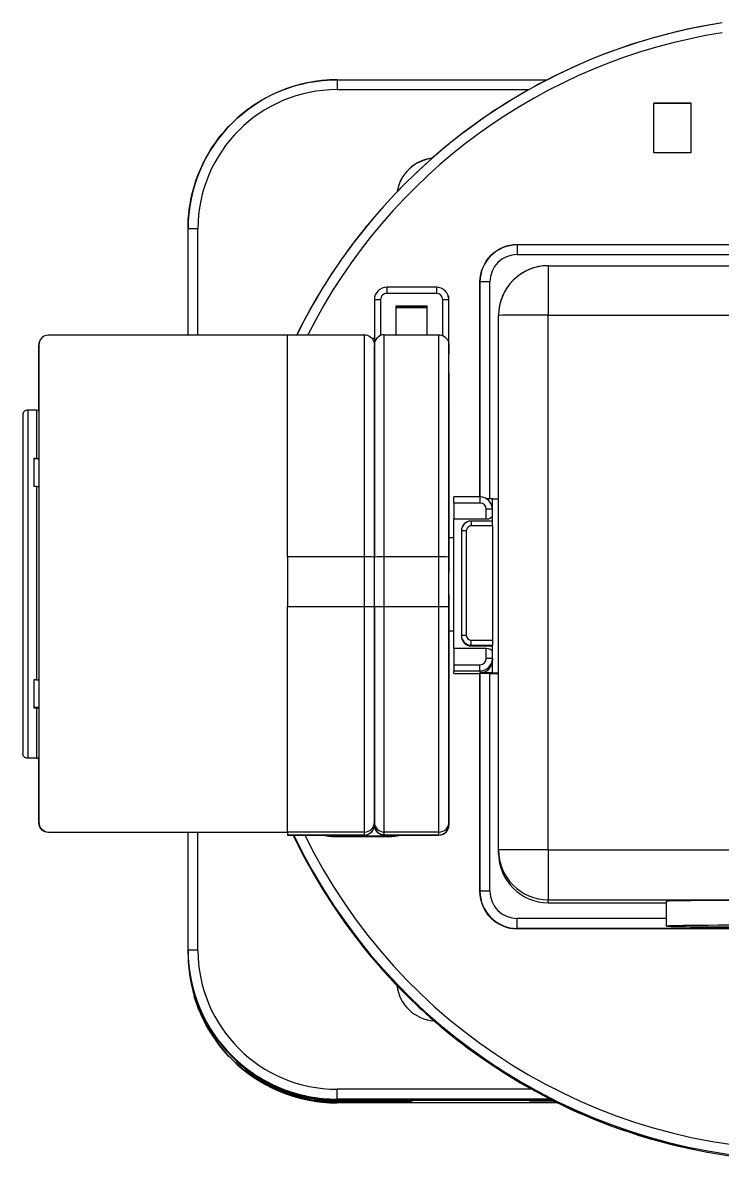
# Model space of a CAD drawing. Header units: millimetres. Extents: x -63 to 63, y -53 to 53.
# Drawn here: x -63.3 to -7, y -52.9 to 38.7 of the extents above; entities that cross this region are included whole.
import ezdxf

# ---------------------------------------------------------------- set-up
doc = ezdxf.new("R2010")
doc.units = ezdxf.units.MM
doc.layers.add('visible', color=7, linetype='Continuous')

msp = doc.modelspace()

# ---------------------------------------------------------------- linework, layer by layer
at = {"layer": 'visible'}
for p, q in [((-38, 34.088), (-21.089, 34.088)), ((-38, 34.088), (-21.089, 34.088)), ((-38, 33.294), (-22.562, 33.294)), ((-12.5, 28.213), (-12.5, 32.213)), ((-9.5, 32.213), (-12.5, 32.213)), ((-9.5, 32.17), (-12.5, 32.17)), ((-9.5, 28.213), (-9.5, 32.213)), ((-9.5, 28.213), (-12.5, 28.213)), ((-50, 13.549), (-50, 22.089)), ((-49.2, 13.549), (-49.2, 22.094)), ((-23.5, 20.827), (23.5, 20.827)), ((-23.5, 20.827), (23.5, 20.827)), ((-23.5, 20.032), (23.5, 20.032)), ((-21, 19.135), (21, 19.135)), ((-21, 19.135), (21, 19.135)), ((-30, 17.397), (-34, 17.397)), ((-30, 17.397), (-34, 17.397)), ((-26.5, 0.538), (-26.5, 17.827)), ((-26.5, 17.802), (-26.5, 0.538)), ((-25.7, 0.391), (-25.7, 17.832)), ((-30, 16.901), (-34, 16.901)), ((-35, 16.397), (-35, 12.597)), ((-34.5, 16.401), (-34.5, 13.52)), ((-33.25, 13.578), (-33.25, 15.901)), ((-33.25, 15.901), (-30.75, 15.901)), ((-33.25, 15.865), (-30.75, 15.865)), ((-33.25, 15.818), (-30.75, 15.818)), ((-33.25, 15.782), (-30.75, 15.782)), ((-30.75, 13.578), (-30.75, 15.901)), ((-29.5, 13.52), (-29.5, 16.401)), ((-29, 12.597), (-29, 16.397)), ((-29, 12.569), (-29, 16.369)), ((-29, 12.043), (-29, 16.314)), ((-25, -27.864), (-25, 15.135)), ((-21, -27.835), (-21, 15.164)), ((-21, 15.164), (21, 15.164)), ((-42, 13.549), (-61.229, 13.549)), ((-42, 13.578), (-35.8, 13.578)), ((-35, 13.266), (-35.166, 13.266)), ((-35, 13.266), (-35.166, 13.266)), ((-34.2, 13.578), (-29.8, 13.578)), ((-35, 12.778), (-35, 12.78)), ((-29, 12.778), (-29, 12.597)), ((-29, 12.569), (-29, 12.543)), ((-29, 10.512), (-29, 12.043)), ((-29, 8.22), (-29, 8.262)), ((-62.2, 7.52), (-62.9, 7.52)), ((-29, 8.22), (-29, 4.507)), ((-62.2, 3.637), (-62.4, 3.637)), ((-62.04, 3.59), (-62.4, 3.59)), ((-29, 2.422), (-29, -1.98)), ((-62.2, 1.383), (-62.4, 1.383)), ((-26.5, 0.538), (-28.6, 0.538)), ((-26.5, 0.538), (-28.6, 0.538)), ((-28.6, 0.042), (-28.6, -1.262)), ((-26.5, 0.042), (-28.6, 0.042)), ((-25.5, 0.391), (-25.977, 0.391)), ((-25.5, -0.609), (-25.5, 0.391)), ((-25, 0.369), (-25.5, 0.369)), ((-26, -1.262), (-26, -0.458)), ((-25.5, -1.007), (-25.5, -0.462)), ((-26, -1.262), (-28.6, -1.262)), ((-25.5, -1.4), (-27.2, -1.4)), ((-25.5, -1.4), (-27.2, -1.4)), ((-25.5, -1.797), (-27.2, -1.797)), ((-25.5, -1.797), (-25.5, -10.997)), ((-29, -2.73), (-28.6, -2.73)), ((-28, -2.2), (-28, -10.599)), ((-27.6, -2.197), (-27.6, -10.597)), ((-42, -4.292), (-42, -8.292)), ((-35.8, -4.292), (-42, -4.292)), ((-35.8, -8.292), (-35.8, -4.292)), ((-35, -8.298), (-35, -4.298)), ((-35, -8.298), (-35, -4.298)), ((-34.2, -8.292), (-34.2, -4.292)), ((-29.8, -4.292), (-34.2, -4.292)), ((-29.8, -8.292), (-29.8, -4.292)), ((-29, -8.298), (-29, -4.298)), ((-35.8, -8.292), (-42, -8.292)), ((-29.8, -8.292), (-34.2, -8.292)), ((-29, -10.23), (-28.6, -10.23)), ((-29, -10.98), (-29, -15.493)), ((-28, -10.644), (-28, -10.599)), ((-28.6, -11.654), (-28.6, -12.958)), ((-26, -11.654), (-28.6, -11.654)), ((-27.2, -10.997), (-25.5, -10.997)), ((-27.2, -11.444), (-27.2, -11.399)), ((-27.2, -11.399), (-25.5, -11.399)), ((-27.2, -11.444), (-25.5, -11.444)), ((-27.2, -11.444), (-25.5, -11.444)), ((-26, -12.458), (-26, -11.654)), ((-25.5, -11.444), (-25.5, -11.399)), ((-25.5, -13.609), (-25.5, -11.444)), ((-25.5, -12.461), (-25.5, -11.916)), ((-25.5, -12.461), (-25.5, -12.609)), ((-25.5, -13.609), (-25.5, -12.609)), ((-28.6, -12.958), (-26.5, -12.958)), ((-28.6, -13.658), (-28.6, -13.461)), ((-28.6, -13.461), (-26.5, -13.461)), ((-26.5, -13.461), (-26.5, -13.609)), ((-25.5, -13.609), (-26.5, -13.609)), ((-26.5, -31.172), (-26.5, -13.673)), ((-26.5, -13.677), (-26.5, -31.197)), ((-25.7, -31.166), (-25.7, -13.667)), ((-25.7, -13.667), (-25, -13.667)), ((-25.5, -13.631), (-25.5, -13.609)), ((-25, -13.631), (-25.5, -13.631)), ((-62.2, -14.174), (-62.4, -14.174)), ((-62.04, -16.409), (-62.4, -16.409)), ((-62.2, -16.455), (-62.4, -16.455)), ((-29, -17.577), (-29, -21.737)), ((-62.2, -20.48), (-62.9, -20.48)), ((-62, -25.691), (-62, -25.621)), ((-35, -25.621), (-35, -25.619)), ((-35, -25.856), (-35, -25.621)), ((-35, -25.856), (-35, -25.621)), ((-29, -25.621), (-29, -25.856)), ((-42, -26.451), (-61.229, -26.451)), ((-50, -35.91), (-50, -26.451)), ((-49.2, -35.904), (-49.2, -26.451)), ((-42, -26.421), (-42, -26.45)), ((-35.8, -26.421), (-42, -26.421)), ((-42, -26.45), (-42, -26.656)), ((-35.8, -26.656), (-35.8, -26.421)), ((-35.003, -25.928), (-34.997, -25.928)), ((-34.2, -26.656), (-34.2, -26.421)), ((-29.8, -26.421), (-34.2, -26.421)), ((-29.8, -26.656), (-29.8, -26.421)), ((-35.8, -26.656), (-42, -26.656)), ((-42, -26.656), (-35.8, -26.656)), ((-38, -26.733), (-34, -26.733)), ((-38, -26.78), (-38, -26.733)), ((-38, -26.78), (-34, -26.78)), ((-38, -26.78), (-34, -26.78)), ((-29.8, -26.656), (-34.2, -26.656)), ((-34.2, -26.656), (-29.8, -26.656)), ((-34, -26.78), (-34, -26.733)), ((-25, -28.102), (-25, -27.864)), ((-21, -27.835), (21, -27.835)), ((-26.5, -31.197), (-26.5, -31.172)), ((-21, -32.101), (-21, -31.864)), ((-21, -31.864), (21, -31.864)), ((-11.5, -33.982), (-11.5, -31.982)), ((-21, -32.101), (-11.5, -32.101)), ((-21, -32.102), (-11.5, -32.102)), ((-11.5, -33.366), (-23.5, -33.366)), ((-23.5, -34.196), (-23.5, -34.172)), ((23.5, -34.172), (-23.5, -34.172)), ((23.5, -34.196), (-23.5, -34.196)), ((23.5, -34.197), (-23.5, -34.197)), ((-50, -35.927), (-50, -35.91)), ((-50, -35.975), (-50, -35.939)), ((-50, -36.201), (-50, -35.983)), ((-45.331, -45.609), (-45.331, -45.523)), ((-45.331, -45.609), (-45.218, -45.609)), ((-22.339, -47.104), (-38, -47.104)), ((-38, -47.927), (-38, -47.909)), ((-20.823, -47.909), (-38, -47.909)), ((-20.789, -47.927), (-38, -47.927)), ((-20.788, -47.927), (-38, -47.927)), ((-20.766, -47.938), (-38, -47.938)), ((-38, -47.974), (-38, -47.938)), ((-38, -47.974), (-20.694, -47.974)), ((-38, -47.983), (-20.677, -47.983)), ((-38, -48.023), (-38, -47.983)), ((-38, -48.023), (-32, -48.023)), ((-38, -48.109), (-32, -48.109)), ((-38, -48.201), (-38, -48.109)), ((-20.239, -48.201), (-38, -48.201)), ((-20.239, -48.201), (-38, -48.201)), ((-32, -48.023), (-32, -48.109)), ((-32, -48.109), (-32, -48.023)), ((-22.5, -48.12), (-20.403, -48.12)), ((-22.5, -48.12), (-22.5, -48.142)), ((-22.5, -48.142), (-22.5, -48.12)), ((-22.5, -48.142), (-20.359, -48.142))]:
    msp.add_line(p, q, dxfattribs=at)
for centre, start, end in [((-21, 15.135), 90, 180), ((-21, -28.102), 180, 270)]:
    msp.add_arc(centre, 4, start, end, dxfattribs=at)
for centre, major_axis, ratio, start_param, end_param in [((0, -6.792), (-46, 0), 0.999974, -1.418029, -0.458754), ((0, -6.786), (-45.2, 0), 0.999974, -1.415303, -0.467371), ((-38, 22.089), (-12, 0), 0.999974, -1.570796, 0), ((-38, 22.094), (-11.2, 0), 0.999974, -1.570796, 0), ((-30, 24.594), (3.2, 0), 0.999974, 1.680234, 2.986906), ((-30, 24.58), (3.2, 0), 0.999974, 1.686156, 2.981443), ((-49.2, 22.089), (0.8, 0), 0.007208, -4.712389, -3.141593), ((-23.5, 17.827), (-3, 0), 0.999974, -1.570796, 0), ((-23.5, 17.832), (-2.2, 0), 0.999974, -1.570796, 0), ((-21, 15.135), (4, 0), 0.999974, 1.570796, 3.141593), ((-34, 16.397), (1, 0), 0.999974, 1.570796, 3.141593), ((-30, 16.397), (1, 0), 0.999974, 0, 1.570796), ((-25.7, 17.827), (0.8, 0), 0.007208, -4.712389, -3.141593), ((-34, 16.401), (0.5, 0), 0.999974, 1.570796, 3.141593), ((-30, 16.401), (0.5, 0), 0.999974, 0, 1.570796), ((-34.5, 16.397), (0.5, 0), 0.007208, -4.712389, -3.141593), ((-29.5, 16.397), (-0.5, 0), 0.007208, 3.141593, 4.712389), ((-21, 15.135), (4, 0), 0.007208, -4.712389, -3.141593), ((-61.2, 12.778), (0.8, 0), 0.999974, 2.696529, 3.141593), ((-26.5, -0.462), (1, 0), 0.999974, 0, 1.570796), ((-26.5, -0.458), (0.5, 0), 0.999974, 0, 1.570796), ((-26, -0.462), (-0.5, 0), 0.007208, 3.141593, 4.712389), ((-27.2, -2.2), (0.8, 0), 0.999974, 1.570796, 3.141593), ((-27.2, -2.197), (0.4, 0), 0.999974, 1.570796, 3.141593), ((-27.6, -2.2), (0.4, 0), 0.007208, -4.712389, -3.141593), ((-35.8, -4.298), (0.8, 0), 0.007208, -6.283185, -4.712389), ((-34.2, -4.298), (-0.8, 0), 0.007208, 4.712389, 6.283185), ((-29.8, -4.298), (0.8, 0), 0.007208, -6.283185, -4.712389), ((-35.8, -8.298), (0.8, 0), 0.007208, -6.283185, -4.712389), ((-34.2, -8.298), (-0.8, 0), 0.007208, 4.712389, 6.283185), ((-29.8, -8.298), (0.8, 0), 0.007208, -6.283185, -4.712389), ((-27.6, -10.599), (0.4, 0), 0.007208, -4.712389, -3.141593), ((-27.2, -10.599), (0.8, 0), 0.999974, 3.141593, 4.712389), ((-27.2, -10.644), (0.8, 0), 0.999974, 3.141593, 4.712389), ((-27.2, -10.597), (0.4, 0), 0.999974, 3.141593, 4.712389), ((-26.5, -12.458), (0.5, 0), 0.999974, 4.712389, 6.283185), ((-26.5, -12.461), (1, 0), 0.999974, 4.712389, 6.283185), ((-26.5, -12.609), (1, 0), 0.999974, 4.712389, 6.283185), ((-26, -12.461), (-0.5, 0), 0.007208, 3.141593, 4.712389), ((-17.5, -13.609), (-13, 0), 0.007208, 0.547466, 0.806114), ((-25.7, -13.673), (0.8, 0), 0.007208, -4.712389, -3.141593), ((-61.2, -25.621), (-0.8, 0), 0.999974, -6.283185, -5.765469), ((-35.8, -25.621), (0.8, 0), 0.999974, 4.712389, 6.283185), ((-34.2, -25.621), (-0.8, 0), 0.999974, -6.283185, -4.712389), ((-29.8, -25.621), (0.8, 0), 0.999974, 4.712389, 6.283185), ((-35.8, -25.856), (0.8, 0), 0.999974, 4.712389, 6.283185), ((-34.2, -25.856), (-0.8, 0), 0.999974, -6.283185, -4.712389), ((-29.8, -25.856), (0.8, 0), 0.999974, 4.712389, 6.283185), ((0, -6.893), (46, 0), 0.999974, 3.585684, 5.839094), ((0, -6.792), (-46, 0), 0.999974, -5.836646, -3.588132), ((0, -6.786), (-45.2, 0), 0.999974, -5.828012, -3.596766), ((-38, -21.78), (5, 0), 0.999974, 4.489664, 4.712389), ((-38, -21.734), (5, 0), 0.999974, 4.536235, 4.712389), ((-34, -21.734), (5, 0), 0.999974, 4.712389, 4.888543), ((-34, -21.78), (5, 0), 0.999974, 4.712389, 4.935114), ((-21, -27.864), (-4, 0), 0.007208, 4.712389, 6.283185), ((-21, -27.864), (4, 0), 0.999974, 3.141593, 4.712389), ((-21, -28.102), (4, 0), 0.999974, 3.141593, 4.712389), ((-25.7, -31.172), (0.8, 0), 0.007208, -4.712389, -3.141593), ((-23.5, -31.172), (-3, 0), 0.999974, -6.283185, -4.712389), ((-23.5, -31.197), (-3, 0), 0.999974, -6.283185, -4.712389), ((-23.5, -31.166), (-2.2, 0), 0.999974, -6.283185, -4.712389), ((0, -31.982), (11.5, 0), 0.007208, -6.283185, -3.141593), ((0, -33.982), (11.5, 0), 0.007208, -6.283185, -3.141593), ((0, -33.982), (11.5, 0), 0.007208, -3.141593, 0), ((-49.2, -35.91), (0.8, 0), 0.007208, -4.712389, -3.141593), ((-38, -35.91), (-12, 0), 0.999974, -6.283185, -4.712389), ((-38, -35.927), (-12, 0), 0.999974, -6.283185, -4.712389), ((-38, -35.939), (-12, 0), 0.999974, -6.283185, -4.712389), ((-38, -35.975), (12, 0), 0.999974, 3.141593, 4.712389), ((-38, -35.983), (12, 0), 0.999974, 3.141593, 4.712389), ((-38, -36.201), (-12, 0), 0.999974, -6.283185, -4.712389), ((-38, -35.904), (-11.2, 0), 0.999974, -6.283185, -4.712389), ((-30, -38.404), (3.2, 0), 0.999974, 3.250534, 4.652564), ((-38, -36.023), (12, 0), 0.999974, 4.055125, 4.712389), ((-38, -36.109), (12, 0), 0.999974, 4.055125, 4.712389)]:
    msp.add_ellipse(centre, major_axis=major_axis, ratio=ratio, start_param=start_param, end_param=end_param, dxfattribs=at)
for points, degree, knots in [([(-7, 38.671), (-11.983, 37.906), (-16.838, 36.312), (-21.305, 33.976), (-25.773, 31.643), (-29.854, 28.568), (-33.327, 24.914), (-36.517, 21.564), (-39.196, 17.726), (-41.244, 13.578)], 3, [0, 0, 0, 0, 0.2318624, 0.2318624, 0.2318624, 0.4637249, 0.4637249, 0.4637249, 0.6764974, 0.6764974, 0.6764974, 0.6764974]), ([(-50, 22.089), (-50.003, 24.194), (-49.436, 26.296), (-48.377, 28.116), (-47.856, 29.012), (-47.218, 29.841), (-46.485, 30.574), (-45.752, 31.307), (-44.924, 31.944), (-44.027, 32.465), (-42.208, 33.525), (-40.105, 34.091), (-38, 34.088)], 3, [0, 0, 0, 0, 0.334995, 0.334995, 0.334995, 0.5, 0.5, 0.5, 0.665006, 0.665006, 0.665006, 1, 1, 1, 1]), ([(-38, 34.088), (-38, 34.087), (-38, 34.085), (-38, 34.083), (-38, 34.078), (-38, 34.073), (-38, 34.069), (-38, 34.06), (-38, 34.052), (-38, 34.044), (-38, 34.033), (-38, 34.021), (-38, 34.01), (-38, 33.996), (-38, 33.981), (-38, 33.967), (-38, 33.934), (-38, 33.897), (-38, 33.856), (-38, 33.708), (-38, 33.503), (-38, 33.294)], 3, [0, 0, 0, 0, 0.071429, 0.071429, 0.071429, 0.142857, 0.142857, 0.142857, 0.214286, 0.214286, 0.214286, 0.285714, 0.285714, 0.285714, 0.357143, 0.357143, 0.357143, 0.5, 0.5, 0.5, 1, 1, 1, 1]), ([(-26.5, 17.827), (-26.503, 18.613), (-26.18, 19.394), (-25.621, 19.948), (-25.067, 20.506), (-24.287, 20.83), (-23.5, 20.827)], 3, [0, 0, 0, 0, 0.500002, 0.500002, 0.500002, 1, 1, 1, 1]), ([(-23.5, 20.827), (-23.5, 20.825), (-23.5, 20.823), (-23.5, 20.822), (-23.5, 20.817), (-23.5, 20.812), (-23.5, 20.807), (-23.5, 20.799), (-23.5, 20.79), (-23.5, 20.782), (-23.5, 20.771), (-23.5, 20.759), (-23.5, 20.748), (-23.5, 20.734), (-23.5, 20.719), (-23.5, 20.705), (-23.5, 20.672), (-23.5, 20.635), (-23.5, 20.594), (-23.5, 20.447), (-23.5, 20.241), (-23.5, 20.032)], 3, [0, 0, 0, 0, 0.071429, 0.071429, 0.071429, 0.142857, 0.142857, 0.142857, 0.214286, 0.214286, 0.214286, 0.285714, 0.285714, 0.285714, 0.357143, 0.357143, 0.357143, 0.5, 0.5, 0.5, 1, 1, 1, 1]), ([(-34, 17.397), (-34.261, 17.398), (-34.521, 17.291), (-34.705, 17.106), (-34.892, 16.922), (-35.001, 16.66), (-35, 16.397)], 3, [0, 0, 0, 0, 0.5, 0.5, 0.5, 1, 1, 1, 1]), ([(-34, 17.397), (-34, 17.397), (-34, 17.344), (-34, 17.252), (-34, 17.16), (-34, 17.032), (-34, 16.901)], 3, [0, 0, 0, 0, 0.5, 0.5, 0.5, 1, 1, 1, 1]), ([(-29, 16.397), (-28.999, 16.659), (-29.107, 16.92), (-29.293, 17.104), (-29.478, 17.291), (-29.738, 17.398), (-30, 17.397)], 3, [0, 0, 0, 0, 0.5, 0.5, 0.5, 1, 1, 1, 1]), ([(-30, 17.397), (-30, 17.397), (-30, 17.344), (-30, 17.252), (-30, 17.16), (-30, 17.032), (-30, 16.901)], 3, [0, 0, 0, 0, 0.5, 0.5, 0.5, 1, 1, 1, 1]), ([(-35.8, 13.578), (-35.63, 13.578), (-35.461, 13.523), (-35.325, 13.422), (-35.123, 13.274), (-34.998, 13.028), (-35, 12.778)], 3, [0, 0, 0, 0, 0.818177, 0.818177, 0.818177, 1, 1, 1, 1]), ([(-34.2, 13.578), (-34.37, 13.578), (-34.539, 13.523), (-34.675, 13.422), (-34.877, 13.274), (-35.002, 13.028), (-35, 12.778)], 3, [0, 0, 0, 0, 0.818177, 0.818177, 0.818177, 1, 1, 1, 1]), ([(-29.8, 13.578), (-29.739, 13.578), (-29.679, 13.571), (-29.619, 13.557), (-29.56, 13.544), (-29.503, 13.523), (-29.448, 13.496), (-29.178, 13.368), (-28.997, 13.077), (-29, 12.778)], 3, [0, 0, 0, 0, 0.333333, 0.333333, 0.333333, 0.666667, 0.666667, 0.666667, 1, 1, 1, 1]), ([(-62.9, 7.52), (-63.004, 7.521), (-63.107, 7.479), (-63.181, 7.406), (-63.256, 7.332), (-63.3, 7.226), (-63.3, 7.12)], 3, [0, 0, 0, 0, 0.5, 0.5, 0.5, 1, 1, 1, 1]), ([(-62.2, 1.383), (-62.2, 0.882), (-62.2, 0.382), (-62.2, -0.143), (-62.2, -0.669), (-62.2, -1.214), (-62.2, -1.76), (-62.2, -2.322), (-62.2, -2.885), (-62.2, -3.46), (-62.2, -4.035), (-62.2, -4.618), (-62.2, -5.202), (-62.2, -5.79), (-62.2, -6.379), (-62.2, -7.558), (-62.2, -8.725), (-62.2, -9.302), (-62.2, -9.879), (-62.2, -10.444), (-62.2, -11.009), (-62.2, -11.558), (-62.2, -12.106), (-62.2, -12.635), (-62.2, -13.164), (-62.2, -13.669), (-62.2, -14.174)], 2, [0, 0, 0, 0.071429, 0.071429, 0.142857, 0.142857, 0.214286, 0.214286, 0.285714, 0.285714, 0.357143, 0.357143, 0.428571, 0.428571, 0.5, 0.5, 0.642857, 0.642857, 0.714286, 0.714286, 0.785714, 0.785714, 0.857143, 0.857143, 0.928571, 0.928571, 1, 1, 1]), ([(-28.6, 0.042), (-28.6, 0.173), (-28.6, 0.301), (-28.6, 0.393), (-28.6, 0.485), (-28.6, 0.538), (-28.6, 0.538)], 3, [0, 0, 0, 0, 0.5, 0.5, 0.5, 1, 1, 1, 1]), ([(-25.5, -0.462), (-25.499, -0.2), (-25.607, 0.061), (-25.793, 0.245), (-25.978, 0.432), (-26.238, 0.539), (-26.5, 0.538)], 3, [0, 0, 0, 0, 0.5, 0.5, 0.5, 1, 1, 1, 1]), ([(-26.5, 0.538), (-26.5, 0.538), (-26.5, 0.485), (-26.5, 0.393), (-26.5, 0.301), (-26.5, 0.173), (-26.5, 0.042)], 3, [0, 0, 0, 0, 0.5, 0.5, 0.5, 1, 1, 1, 1]), ([(-27.2, -1.4), (-27.464, -1.398), (-27.723, -1.537), (-27.867, -1.759), (-27.954, -1.888), (-28, -2.044), (-28, -2.2)], 3, [0, 0, 0, 0, 0.5, 0.5, 0.5, 1, 1, 1, 1]), ([(-27.2, -1.4), (-27.2, -1.4), (-27.2, -1.442), (-27.2, -1.516), (-27.2, -1.59), (-27.2, -1.692), (-27.2, -1.797)], 3, [0, 0, 0, 0, 0.5, 0.5, 0.5, 1, 1, 1, 1]), ([(-25.5, -1.797), (-25.5, -1.692), (-25.5, -1.59), (-25.5, -1.516), (-25.5, -1.442), (-25.5, -1.4), (-25.5, -1.4)], 3, [0, 0, 0, 0, 0.5, 0.5, 0.5, 1, 1, 1, 1]), ([(-28, -10.644), (-28.001, -10.854), (-27.915, -11.062), (-27.766, -11.21), (-27.618, -11.359), (-27.41, -11.445), (-27.2, -11.444)], 3, [0, 0, 0, 0, 0.5, 0.5, 0.5, 1, 1, 1, 1]), ([(-27.2, -11.399), (-27.2, -11.398), (-27.2, -11.355), (-27.2, -11.28), (-27.2, -11.205), (-27.2, -11.102), (-27.2, -10.997)], 3, [0, 0, 0, 0, 0.785398, 0.785398, 0.785398, 1.570796, 1.570796, 1.570796, 1.570796]), ([(-25.5, -10.997), (-25.5, -11.102), (-25.5, -11.205), (-25.5, -11.28), (-25.5, -11.355), (-25.5, -11.398), (-25.5, -11.399)], 3, [0, 0, 0, 0, 0.5, 0.5, 0.5, 1, 1, 1, 1]), ([(-28.6, -12.958), (-28.6, -13.089), (-28.6, -13.219), (-28.6, -13.312), (-28.6, -13.405), (-28.6, -13.46), (-28.6, -13.461)], 3, [0, 0, 0, 0, 0.5, 0.5, 0.5, 1, 1, 1, 1]), ([(-26.5, -13.461), (-26.5, -13.46), (-26.5, -13.405), (-26.5, -13.312), (-26.5, -13.219), (-26.5, -13.089), (-26.5, -12.958)], 3, [0, 0, 0, 0, 0.785398, 0.785398, 0.785398, 1.570796, 1.570796, 1.570796, 1.570796]), ([(-62.9, -20.48), (-63.004, -20.48), (-63.107, -20.438), (-63.181, -20.365), (-63.256, -20.291), (-63.3, -20.185), (-63.3, -20.08)], 3, [0, 0, 0, 0, 0.5, 0.5, 0.5, 1, 1, 1, 1]), ([(-61.229, -26.451), (-61.464, -26.451), (-61.701, -26.347), (-61.856, -26.134), (-61.94, -26.019), (-61.999, -25.87), (-62, -25.691)], 3, [0, 0, 0, 0, 0.646708, 0.646708, 0.646708, 1, 1, 1, 1]), ([(-35.8, -26.656), (-35.63, -26.656), (-35.461, -26.601), (-35.325, -26.5), (-35.123, -26.352), (-34.998, -26.106), (-35, -25.856)], 3, [0, 0, 0, 0, 0.818177, 0.818177, 0.818177, 1, 1, 1, 1]), ([(-34.2, -26.656), (-34.238, -26.656), (-34.275, -26.653), (-34.313, -26.648), (-34.446, -26.629), (-34.567, -26.579), (-34.675, -26.5), (-34.877, -26.352), (-35.002, -26.106), (-35, -25.856)], 3, [0, 0, 0, 0, 0.181823, 0.181823, 0.181823, 0.818177, 0.818177, 0.818177, 1, 1, 1, 1]), ([(-29.8, -26.656), (-29.676, -26.656), (-29.559, -26.629), (-29.448, -26.574), (-29.178, -26.446), (-28.997, -26.155), (-29, -25.856)], 3, [0, 0, 0, 0, 0.666667, 0.666667, 0.666667, 1, 1, 1, 1]), ([(-21, -27.835), (-21, -28.284), (-21, -28.726), (-21, -28.942), (-21, -29.158), (-21, -29.365), (-21, -29.573), (-21, -29.77), (-21, -29.967), (-21, -30.151), (-21, -30.335), (-21, -30.503), (-21, -30.672), (-21, -30.822), (-21, -30.973), (-21, -31.104), (-21, -31.235), (-21, -31.345), (-21, -31.455), (-21, -31.542), (-21, -31.63), (-21, -31.693), (-21, -31.757), (-21, -31.796), (-21, -31.835), (-21, -31.849), (-21, -31.864)], 2, [0, 0, 0, 0.142857, 0.142857, 0.214286, 0.214286, 0.285714, 0.285714, 0.357143, 0.357143, 0.428571, 0.428571, 0.5, 0.5, 0.571429, 0.571429, 0.642857, 0.642857, 0.714286, 0.714286, 0.785714, 0.785714, 0.857143, 0.857143, 0.928571, 0.928571, 1, 1, 1]), ([(-23.5, -34.197), (-24.023, -34.197), (-24.546, -34.057), (-24.999, -33.795), (-25.333, -33.603), (-25.629, -33.346), (-25.865, -33.042), (-26.274, -32.52), (-26.502, -31.86), (-26.5, -31.197)], 3, [0, 0, 0, 0, 0.333176, 0.333176, 0.333176, 0.578191, 0.578191, 0.578191, 1, 1, 1, 1]), ([(-23.5, -34.172), (-23.5, -34.17), (-23.5, -34.168), (-23.5, -34.166), (-23.5, -34.161), (-23.5, -34.156), (-23.5, -34.151), (-23.5, -34.142), (-23.5, -34.134), (-23.5, -34.125), (-23.5, -34.114), (-23.5, -34.102), (-23.5, -34.09), (-23.5, -34.076), (-23.5, -34.061), (-23.5, -34.046), (-23.5, -34.013), (-23.5, -33.975), (-23.5, -33.934), (-23.5, -33.784), (-23.5, -33.576), (-23.5, -33.366)], 3, [0, 0, 0, 0, 0.1122, 0.1122, 0.1122, 0.224399, 0.224399, 0.224399, 0.336599, 0.336599, 0.336599, 0.448799, 0.448799, 0.448799, 0.560999, 0.560999, 0.560999, 0.785398, 0.785398, 0.785398, 1.570796, 1.570796, 1.570796, 1.570796]), ([(-36.341, -35.094), (-35.097, -36.697), (-33.753, -38.211), (-32.308, -39.636), (-30.739, -41.185), (-29.057, -42.621), (-27.281, -43.929)], 3, [0, 0, 0, 0, 0.497322, 0.497322, 0.497322, 1, 1, 1, 1]), ([(-38, -47.927), (-39.549, -47.928), (-41.098, -47.624), (-42.533, -47.038), (-43.967, -46.453), (-45.287, -45.587), (-46.394, -44.503), (-46.854, -44.052), (-47.276, -43.567), (-47.659, -43.048)], 3, [0, 0, 0, 0, 0.25, 0.25, 0.25, 0.5, 0.5, 0.5, 0.6010197, 0.6010197, 0.6010197, 0.6010197]), ([(-38, -48.201), (-39.549, -48.202), (-41.098, -47.898), (-42.533, -47.312), (-43.967, -46.727), (-45.287, -45.861), (-46.394, -44.777), (-46.854, -44.326), (-47.276, -43.841), (-47.659, -43.322)], 3, [0, 0, 0, 0, 0.25, 0.25, 0.25, 0.5, 0.5, 0.5, 0.6010197, 0.6010197, 0.6010197, 0.6010197]), ([(-38, -47.909), (-38, -47.908), (-38, -47.906), (-38, -47.904), (-38, -47.899), (-38, -47.893), (-38, -47.888), (-38, -47.88), (-38, -47.871), (-38, -47.863), (-38, -47.851), (-38, -47.839), (-38, -47.828), (-38, -47.813), (-38, -47.798), (-38, -47.784), (-38, -47.75), (-38, -47.713), (-38, -47.671), (-38, -47.521), (-38, -47.314), (-38, -47.104)], 3, [0, 0, 0, 0, 0.1122, 0.1122, 0.1122, 0.224399, 0.224399, 0.224399, 0.336599, 0.336599, 0.336599, 0.448799, 0.448799, 0.448799, 0.560999, 0.560999, 0.560999, 0.785398, 0.785398, 0.785398, 1.570796, 1.570796, 1.570796, 1.570796])]:
    msp.add_open_spline(points, degree=degree, knots=knots, dxfattribs=at)
for points, degree in [([(-7, 38.671), (-7, 38.671)], 1), ([(-38, 34.088), (-38, 34.088)], 1), ([(-23.5, 20.827), (-23.5, 20.827)], 1), ([(-21, 19.135), (-21, 19.135)], 1), ([(-21, 19.135), (-21, 19.11), (-21, 19.036), (-21, 18.913), (-21, 18.743), (-21, 18.528), (-21, 18.27), (-21, 17.974), (-21, 17.642), (-21, 17.279), (-21, 16.889), (-21, 16.478), (-21, 16.049), (-21, 15.61), (-21, 15.164)], 1), ([(-34, 17.397), (-34, 17.397)], 1), ([(-30, 17.397), (-30, 17.397)], 1), ([(-61.909, 13.148), (-62.003, 12.96), (-62, 12.678)], 2), ([(-61.909, 13.148), (-61.999, 12.974), (-62, 12.778)], 2), ([(-61.895, 13.174), (-61.909, 13.148)], 1), ([(-61.229, 13.549), (-61.484, 13.549), (-61.744, 13.426), (-61.895, 13.174)], 3), ([(-61.2, 13.549), (-61.229, 13.549)], 1), ([(-42, -4.292), (-42, -2.287), (-42, -0.308), (-42, 1.619), (-42, 3.471), (-42, 5.225), (-42, 6.859), (-42, 8.352), (-42, 9.686), (-42, 10.844), (-42, 11.812), (-42, 12.577), (-42, 13.131), (-42, 13.466), (-42, 13.578)], 1), ([(-35.8, -4.292), (-35.8, -2.287), (-35.8, -0.308), (-35.8, 1.619), (-35.8, 3.471), (-35.8, 5.225), (-35.8, 6.859), (-35.8, 8.352), (-35.8, 9.686), (-35.8, 10.844), (-35.8, 11.812), (-35.8, 12.577), (-35.8, 13.131), (-35.8, 13.466), (-35.8, 13.578)], 1), ([(-34.2, -4.292), (-34.2, -2.287), (-34.2, -0.308), (-34.2, 1.619), (-34.2, 3.471), (-34.2, 5.225), (-34.2, 6.859), (-34.2, 8.352), (-34.2, 9.686), (-34.2, 10.844), (-34.2, 11.812), (-34.2, 12.577), (-34.2, 13.131), (-34.2, 13.466), (-34.2, 13.578)], 1), ([(-29.8, -4.292), (-29.8, -2.287), (-29.8, -0.308), (-29.8, 1.619), (-29.8, 3.471), (-29.8, 5.225), (-29.8, 6.859), (-29.8, 8.352), (-29.8, 9.686), (-29.8, 10.844), (-29.8, 11.812), (-29.8, 12.577), (-29.8, 13.131), (-29.8, 13.466), (-29.8, 13.578)], 1), ([(-62, 12.678), (-62, 12.778), (-62, 12.778)], 2), ([(-62, 12.778), (-62, 12.778)], 1), ([(-62, 7.467), (-62, 7.981), (-62, 8.476), (-62, 8.951), (-62, 9.405), (-62, 9.839), (-62, 10.251), (-62, 10.641), (-62, 11.008), (-62, 11.352), (-62, 11.672), (-62, 11.968), (-62, 12.24), (-62, 12.487), (-62, 12.708)], 1), ([(-62, 12.678), (-62, 11.314), (-62, 9.369), (-62, 6.907), (-62, 4.009), (-62, 0.768), (-62, -2.708), (-62, -6.307), (-62, -9.91), (-62, -13.4), (-62, -16.663), (-62, -19.593), (-62, -22.093), (-62, -24.081), (-62, -25.493)], 1), ([(-35, 12.778), (-35, 12.778)], 1), ([(-35, 12.778), (-35, 12.671), (-35, 12.351), (-35, 11.822), (-35, 11.09), (-35, 10.165), (-35, 9.059), (-35, 7.784), (-35, 6.357), (-35, 4.796), (-35, 3.121), (-35, 1.351), (-35, -0.491), (-35, -2.382), (-35, -4.298)], 1), ([(-35, -4.298), (-35, -2.382), (-35, -0.491), (-35, 1.351), (-35, 3.121), (-35, 4.796), (-35, 6.357), (-35, 7.784), (-35, 9.059), (-35, 10.165), (-35, 11.09), (-35, 11.822), (-35, 12.351), (-35, 12.671), (-35, 12.778)], 1), ([(-35, 12.778), (-35, 12.778)], 1), ([(-35, 12.543), (-35, 12.527), (-35, 12.043)], 2), ([(-35, 12.543), (-35, 12.527), (-35, 12.486), (-35, 12.421), (-35, 12.332), (-35, 12.219), (-35, 12.082), (-35, 11.922), (-35, 11.739), (-35, 11.532), (-35, 11.303), (-35, 11.051), (-35, 10.778), (-35, 10.482), (-35, 10.165)], 1), ([(-29, -4.298), (-29, -2.382), (-29, -0.491), (-29, 1.351), (-29, 3.121), (-29, 4.796), (-29, 6.357), (-29, 7.784), (-29, 9.059), (-29, 10.165), (-29, 11.09), (-29, 11.822), (-29, 12.351), (-29, 12.671), (-29, 12.778)], 1), ([(-29, 12.778), (-29, 12.778)], 1), ([(-29, 12.543), (-29, 12.527), (-29, 12.043)], 2), ([(-35, 10.512), (-35, 10.345), (-35, 10.165)], 2), ([(-35, 2.289), (-35, 3.278), (-35, 4.221), (-35, 5.111), (-35, 5.943), (-35, 6.712), (-35, 7.413), (-35, 8.042), (-35, 8.595), (-35, 9.069), (-35, 9.46), (-35, 9.767), (-35, 9.988), (-35, 10.121), (-35, 10.165)], 1), ([(-35, 10.165), (-35, 10.165)], 1), ([(-29, 10.512), (-29, 9.889), (-29, 9.133), (-29, 8.262)], 3), ([(-62.9, 7.52), (-62.9, 7.169), (-62.9, 6.134), (-62.9, 4.466), (-62.9, 2.249), (-62.9, -0.405), (-62.9, -3.364), (-62.9, -6.48), (-62.9, -9.595), (-62.9, -12.554), (-62.9, -15.208), (-62.9, -17.425), (-62.9, -19.093), (-62.9, -20.129), (-62.9, -20.48)], 1), ([(-62.2, 7.52), (-62.2, 7.5), (-62.2, 7.437), (-62.2, 7.334), (-62.2, 7.189), (-62.2, 7.004), (-62.2, 6.778), (-62.2, 6.513), (-62.2, 6.21), (-62.2, 5.869), (-62.2, 5.491), (-62.2, 5.078), (-62.2, 4.63), (-62.2, 4.149), (-62.2, 3.637)], 1), ([(-62.2, 7.52), (-62.093, 7.52), (-62, 7.467)], 2), ([(-63.3, 7.12), (-63.3, 6.779), (-63.3, 5.774), (-63.3, 4.153), (-63.3, 2), (-63.3, -0.579), (-63.3, -3.453), (-63.3, -6.48), (-63.3, -9.506), (-63.3, -12.38), (-63.3, -14.959), (-63.3, -17.112), (-63.3, -18.733), (-63.3, -19.739), (-63.3, -20.08)], 1), ([(-29, 4.507), (-29, 4.484), (-29, 4.418), (-29, 4.31), (-29, 4.168), (-29, 3.997), (-29, 3.807), (-29, 3.607), (-29, 3.406), (-29, 3.216), (-29, 3.046), (-29, 2.903), (-29, 2.796), (-29, 2.729), (-29, 2.707)], 1), ([(-62.4, 3.637), (-62.4, 2.955), (-62.4, 2.198), (-62.4, 1.383)], 3), ([(-62.2, 3.637), (-62.116, 3.637), (-62.04, 3.59)], 2), ([(-62.04, 3.59), (-62, 3.562)], 1), ([(-35, 2.289), (-35, 2.049), (-35, 1.82), (-35, 1.602), (-35, 1.399), (-35, 1.21), (-35, 1.037), (-35, 0.882), (-35, 0.746), (-35, 0.629), (-35, 0.532), (-35, 0.455), (-35, 0.401), (-35, 0.368), (-35, 0.357)], 1), ([(-29, 2.707), (-29, 2.527), (-29, 2.421), (-29, 2.422)], 3), ([(-62.2, 1.383), (-62.093, 1.383), (-62, 1.396)], 2), ([(-35, 0.357), (-35, -1.035), (-35, -2.633), (-35, -4.298)], 3), ([(-28.6, 0.538), (-28.6, 0.538)], 1), ([(-26.5, 0.538), (-26.5, 0.538)], 1), ([(-28.6, -11.654), (-28.6, -11.143), (-28.6, -10.529), (-28.6, -9.824), (-28.6, -9.044), (-28.6, -8.207), (-28.6, -7.331), (-28.6, -6.436), (-28.6, -5.543), (-28.6, -4.67), (-28.6, -3.837), (-28.6, -3.064), (-28.6, -2.367), (-28.6, -1.762), (-28.6, -1.262)], 1), ([(-27.2, -1.4), (-27.2, -1.4)], 1), ([(-25.5, -1.007), (-25.496, -1.133), (-25.741, -1.266), (-26, -1.262)], 3), ([(-25.5, -1.4), (-25.5, -1.178), (-25.5, -1.007)], 2), ([(-25.5, -1.4), (-25.5, -1.4)], 1), ([(-29, -1.98), (-29, -2.001), (-29, -2.064), (-29, -2.168), (-29, -2.312), (-29, -2.496), (-29, -2.717), (-29, -2.973), (-29, -3.262), (-29, -3.581), (-29, -3.927), (-29, -4.297), (-29, -4.687), (-29, -5.095), (-29, -5.515)], 1), ([(-29, -7.315), (-29, -7.747), (-29, -8.167), (-29, -8.571), (-29, -8.954), (-29, -9.313), (-29, -9.644), (-29, -9.944), (-29, -10.211), (-29, -10.441), (-29, -10.632), (-29, -10.783), (-29, -10.892), (-29, -10.958), (-29, -10.98)], 1), ([(-42, -26.421), (-42, -26.294), (-42, -25.941), (-42, -25.368), (-42, -24.583), (-42, -23.593), (-42, -22.414), (-42, -21.058), (-42, -19.543), (-42, -17.888), (-42, -16.115), (-42, -14.244), (-42, -12.301), (-42, -10.308), (-42, -8.292)], 1), ([(-35.8, -26.421), (-35.8, -26.294), (-35.8, -25.941), (-35.8, -25.368), (-35.8, -24.583), (-35.8, -23.593), (-35.8, -22.414), (-35.8, -21.058), (-35.8, -19.543), (-35.8, -17.888), (-35.8, -16.115), (-35.8, -14.244), (-35.8, -12.301), (-35.8, -10.308), (-35.8, -8.292)], 1), ([(-35, -8.298), (-35, -10.224), (-35, -12.128), (-35, -13.985), (-35, -15.773), (-35, -17.468), (-35, -19.049), (-35, -20.496), (-35, -21.792), (-35, -22.919), (-35, -23.864), (-35, -24.615), (-35, -25.163), (-35, -25.499), (-35, -25.621)], 1), ([(-35, -25.621), (-35, -25.499), (-35, -25.163), (-35, -24.615), (-35, -23.864), (-35, -22.919), (-35, -21.792), (-35, -20.496), (-35, -19.049), (-35, -17.468), (-35, -15.773), (-35, -13.985), (-35, -12.128), (-35, -10.224), (-35, -8.298)], 1), ([(-35, -8.298), (-35, -10.024), (-35, -11.69), (-35, -13.143)], 3), ([(-34.2, -26.421), (-34.2, -26.294), (-34.2, -25.941), (-34.2, -25.368), (-34.2, -24.583), (-34.2, -23.593), (-34.2, -22.414), (-34.2, -21.058), (-34.2, -19.543), (-34.2, -17.888), (-34.2, -16.115), (-34.2, -14.244), (-34.2, -12.301), (-34.2, -10.308), (-34.2, -8.292)], 1), ([(-29.8, -26.421), (-29.8, -26.294), (-29.8, -25.941), (-29.8, -25.368), (-29.8, -24.583), (-29.8, -23.593), (-29.8, -22.414), (-29.8, -21.058), (-29.8, -19.543), (-29.8, -17.888), (-29.8, -16.115), (-29.8, -14.244), (-29.8, -12.301), (-29.8, -10.308), (-29.8, -8.292)], 1), ([(-29, -25.621), (-29, -25.499), (-29, -25.163), (-29, -24.615), (-29, -23.864), (-29, -22.919), (-29, -21.792), (-29, -20.496), (-29, -19.049), (-29, -17.468), (-29, -15.773), (-29, -13.985), (-29, -12.128), (-29, -10.224), (-29, -8.298)], 1), ([(-27.2, -11.444), (-27.2, -11.444)], 1), ([(-27.2, -11.444), (-27.2, -11.444)], 1), ([(-25.5, -11.916), (-25.496, -11.786), (-25.741, -11.65), (-26, -11.654)], 3), ([(-25.5, -11.444), (-25.5, -11.444)], 1), ([(-25.5, -11.444), (-25.5, -11.444)], 1), ([(-25.5, -11.916), (-25.5, -11.713), (-25.5, -11.444)], 2), ([(-35, -13.143), (-35, -13.224), (-35, -13.465), (-35, -13.852), (-35, -14.366), (-35, -14.983), (-35, -15.67), (-35, -16.393), (-35, -17.116), (-35, -17.803), (-35, -18.419), (-35, -18.934), (-35, -19.321), (-35, -19.561), (-35, -19.643)], 1), ([(-62.4, -14.174), (-62.4, -14.998), (-62.4, -15.763), (-62.4, -16.455)], 3), ([(-62.2, -14.174), (-62.093, -14.174), (-62, -14.188)], 2), ([(-29, -15.493), (-29, -15.515), (-29, -15.582), (-29, -15.689), (-29, -15.832), (-29, -16.002), (-29, -16.193), (-29, -16.393), (-29, -16.593), (-29, -16.783), (-29, -16.954), (-29, -17.096), (-29, -17.204), (-29, -17.27), (-29, -17.293)], 1), ([(-62.2, -16.455), (-62.116, -16.455), (-62.04, -16.409)], 2), ([(-62.2, -16.455), (-62.2, -16.985), (-62.2, -17.483), (-62.2, -17.946), (-62.2, -18.375), (-62.2, -18.766), (-62.2, -19.12), (-62.2, -19.434), (-62.2, -19.709), (-62.2, -19.943), (-62.2, -20.135), (-62.2, -20.286), (-62.2, -20.393), (-62.2, -20.458), (-62.2, -20.48)], 1), ([(-62.04, -16.409), (-62, -16.381)], 1), ([(-29, -17.293), (-29, -17.473), (-29, -17.578), (-29, -17.577)], 3), ([(-35, -19.643), (-35, -19.925), (-35, -19.927)], 2), ([(-35, -19.927), (-35, -20.369), (-35, -20.781), (-35, -21.165), (-35, -21.518), (-35, -21.841), (-35, -22.131), (-35, -22.389), (-35, -22.614), (-35, -22.806), (-35, -22.963), (-35, -23.085), (-35, -23.173), (-35, -23.226), (-35, -23.243)], 1), ([(-62.2, -20.48), (-62.093, -20.479), (-62, -20.426)], 2), ([(-62, -25.691), (-62, -25.474), (-62, -25.232), (-62, -24.963), (-62, -24.669), (-62, -24.35), (-62, -24.005), (-62, -23.637), (-62, -23.245), (-62, -22.83), (-62, -22.392), (-62, -21.932), (-62, -21.45), (-62, -20.948), (-62, -20.426)], 1), ([(-29, -21.737), (-29, -22.284), (-29, -22.796), (-29, -23.272), (-29, -23.711), (-29, -24.111), (-29, -24.473), (-29, -24.793), (-29, -25.073), (-29, -25.311), (-29, -25.507), (-29, -25.659), (-29, -25.768), (-29, -25.834), (-29, -25.856)], 1), ([(-35, -23.243), (-35, -23.595), (-35, -23.923), (-35, -24.227), (-35, -24.506), (-35, -24.76), (-35, -24.988), (-35, -25.19), (-35, -25.366), (-35, -25.515), (-35, -25.638), (-35, -25.733), (-35, -25.801), (-35, -25.842), (-35, -25.856)], 1), ([(-35, -23.243), (-35, -23.595), (-35, -23.923), (-35, -24.227), (-35, -24.506), (-35, -24.76), (-35, -24.988), (-35, -25.19), (-35, -25.366), (-35, -25.515), (-35, -25.638), (-35, -25.733), (-35, -25.801), (-35, -25.842), (-35, -25.856)], 1), ([(-35, -23.243), (-35, -23.243)], 1), ([(-62, -25.621), (-62, -25.614), (-62, -25.493)], 2), ([(-62, -25.493), (-61.999, -25.703), (-61.971, -25.879), (-61.895, -26.017)], 3), ([(-61.2, -26.45), (-61.465, -26.441), (-61.738, -26.298), (-61.895, -26.017)], 3), ([(-61.2, -26.45), (-61.229, -26.451)], 1), ([(-35, -25.856), (-35, -25.856)], 1), ([(-35, -25.856), (-35, -25.856)], 1), ([(-29, -25.856), (-29, -25.856)], 1), ([(-42, -26.656), (-42, -26.656)], 1), ([(-42, -26.656), (-42, -26.656)], 1), ([(-41.538, -26.656), (-40.962, -27.867), (-40.316, -29.042)], 2), ([(-39.105, -26.656), (-38.559, -26.779), (-38, -26.78)], 2), ([(-38, -26.733), (-38, -26.732), (-38, -26.656)], 2), ([(-38, -26.78), (-38, -26.78)], 1), ([(-38, -26.78), (-38, -26.78)], 1), ([(-35.8, -26.656), (-35.8, -26.656)], 1), ([(-34.2, -26.656), (-34.2, -26.656)], 1), ([(-34, -26.733), (-34, -26.732), (-34, -26.656)], 2), ([(-34, -26.78), (-33.441, -26.779), (-32.895, -26.656)], 2), ([(-34, -26.78), (-34, -26.78)], 1), ([(-29.8, -26.656), (-29.8, -26.656)], 1), ([(-21, -32.101), (-21, -32.102)], 1), ([(-21, -32.102), (-21, -32.101)], 1), ([(-23.5, -34.196), (-23.5, -34.197)], 1), ([(-48.355, -41.991), (-48.84, -41.163), (-49.225, -40.277), (-49.499, -39.358)], 3), ([(-48.355, -42.265), (-48.84, -41.437), (-49.225, -40.551), (-49.499, -39.632)], 3), ([(-38, -47.927), (-38, -47.927)], 1), ([(-38, -48.201), (-38, -48.201)], 1), ([(-21.094, -47.771), (-17.673, -49.537), (-14.029, -50.87), (-10.275, -51.73)], 3)]:
    msp.add_open_spline(points, degree=degree, dxfattribs=at)

doc.saveas('drawing.dxf')
